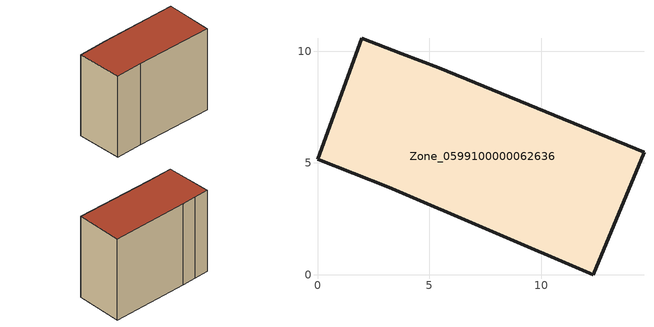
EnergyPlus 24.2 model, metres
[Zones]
Zone_0599100000062636
 floor ground (C_G): 12.32,0 3.18,3.91 0,5.17 1.98,10.58 3.76,9.88 5.42,9.27 14.6,5.47 z0
 wall outside (C_F): 3.76,9.88 1.98,10.58 0,5.17 3.18,3.91 12.32,0 14.6,5.47 5.42,9.27 3.76,9.88 z0:10.98
 roof outside (C_R): 3.18,3.91 12.32,0 14.6,5.47 5.42,9.27 3.76,9.88 1.98,10.58 0,5.17 z10.98
[BUILDING]
Pand.0599100000062636: North Axis=0; Terrain=City; Loads Convergence Tolerance Value=0.04; Temperature Convergence Tolerance Value=0.4; Solar Distribution=FullExterior; Maximum Number of Warmup Days=25; Minimum Number of Warmup Days=1
[Site:Location]
Rotterdam.The.Hague.AP_ZH_NLD Design_Conditions: Latitude=51.96; Longitude=4.45; Time Zone=1; Elevation=-4.5
[SITE:GROUNDTEMPERATURE:BUILDINGSURFACE]
18, 18, 18, 18, 18, 18, 18, 18, 18, 18, 18, 18
[MATERIAL] Thermal Absorptance=0.9; Solar Absorptance=0.7; Visible Absorptance=0.7
Name | Roughness | Thickness | Conductivity | Density | Specific Heat
G.TI.1946 | MediumSmooth | 0.15 | 1 | 540 | 1210
F.TI.1946 | Rough | 0.3 | 0.857143 | 1920 | 840
R.TI.1946 | MediumRough | 0.2 | 0.1 | 1500 | 1000
[CONSTRUCTION]
C_G: G.TI.1946
C_F: F.TI.1946
C_R: R.TI.1946
[ZONE]
Zone_0599100000062636: Type=1; Multiplier=1; Ceiling Height=Autocalculate; Volume=Autocalculate; Floor Area=autocalculate; Part of Total Floor Area=Yes
[ZONEINFILTRATION:DESIGNFLOWRATE]
Infil_Zone_0599100000062636: Zone or ZoneList or Space or SpaceList=Zone_0599100000062636; Schedule=AlwaysOn; Design Flow Rate Calculation Method=Flow/Area; Flow Rate per Floor Area=0.003; Constant Term Coefficient=1; Temperature Term Coefficient=0; Velocity Term Coefficient=0; Velocity Squared Term Coefficient=0
[HVACTEMPLATE:ZONE:IDEALLOADSAIRSYSTEM]
Zone_0599100000062636: Maximum Heating Supply Air Temperature=50; Minimum Cooling Supply Air Temperature=13; Maximum Heating Supply Air Humidity Ratio=0.0156; Minimum Cooling Supply Air Humidity Ratio=0.0077; Heating Limit=NoLimit; Cooling Limit=NoLimit; Dehumidification Control Type=ConstantSensibleHeatRatio; Cooling Sensible Heat Ratio=0.7; Dehumidification Setpoint=60; Humidification Control Type=None; Humidification Setpoint=30; Outdoor Air Method=None; Outdoor Air Flow Rate per Person=0.00944; Outdoor Air Flow Rate per Zone Floor Area=0; Outdoor Air Flow Rate per Zone=0; Demand Controlled Ventilation Type=None; Outdoor Air Economizer Type=NoEconomizer; Heat Recovery Type=None; Sensible Heat Recovery Effectiveness=0.7; Latent Heat Recovery Effectiveness=0.65
[ZONECONTROL:THERMOSTAT]
ThermostatControl_Zone_0599100000062636: Zone or ZoneList=Zone_0599100000062636; Control Type Schedule=DualSetpointControlType; Control 1=Thermostat_Zone_0599100000062636; Temperature Difference Between Cutout And Setpoint=0
[THERMOSTATSETPOINT:DUALSETPOINT]
Thermostat_Zone_0599100000062636: Heating Setpoint Temperature Schedule=HeatingSetpoint_Zone_0599100000062636; Cooling Setpoint Temperature Schedule=CoolingSetpoint_Zone_0599100000062636
[SCHEDULE:COMPACT]
HeatingSetpoint_Zone_0599100000062636: Through: 12/31, For: AllDays, Until: 24:00, 21
CoolingSetpoint_Zone_0599100000062636: Through: 12/31, For: AllDays, Until: 24:00, 24
DualSetpointControlType: Through: 12/31, For: AllDays, Until: 24:00, 4
AlwaysOn: Through: 12/31, For: AllDays, Until: 24:00, 1
